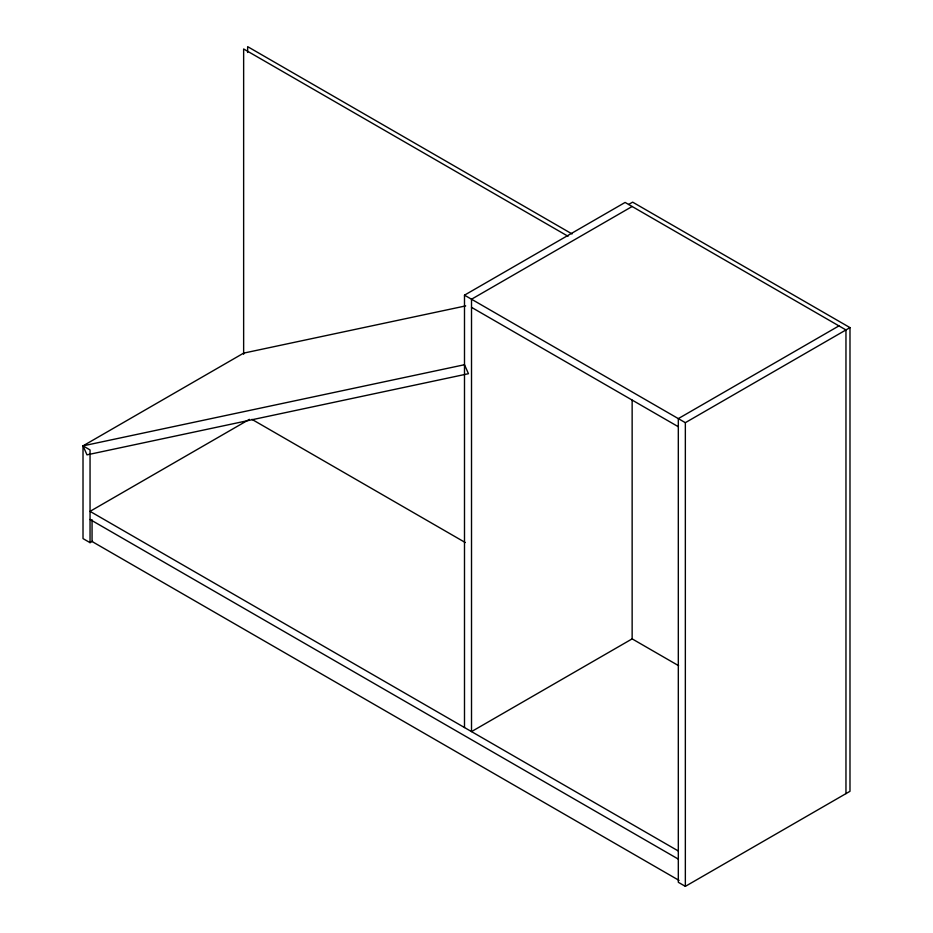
<?xml version="1.0" encoding="UTF-8"?>
<svg xmlns="http://www.w3.org/2000/svg" width="933" height="933" viewBox="0 0 933 933"><rect width="100%" height="100%" fill="white"/><g stroke="black" fill="none" stroke-linecap="round" stroke-linejoin="round"><path stroke-width="1.4" d="M92.554 541.21L90.046 542.656L83.014 538.598L83.014 445.869L243.641 353.129L465.695 305.896M249.414 419.349L90.046 511.354L678.314 850.989M464.494 727.542L464.494 295.166L625.11 202.438L845.963 329.944L845.963 793.621M628.62 204.467L632.644 202.146L849.986 327.623L849.986 791.301L685.347 886.35L678.314 882.291L678.314 418.614L838.942 325.885M632.142 206.496L471.515 299.225L471.515 731.6L632.142 638.872L632.142 400.117M464.494 295.166L685.347 422.672L849.986 327.623M83.014 445.869L464.494 364.721L468.459 373.701L86.991 454.849L83.014 445.869L90.046 449.928L90.046 542.656M572.057 233.938L247.653 46.65L247.653 52.47M568.034 236.259L243.641 48.971L243.641 354.272M471.515 307.342L678.314 426.731M251.933 419.36L465.275 542.528M631.909 638.732L678.618 665.695M90.046 519.471L678.314 859.106M679.061 880.402L92.052 541.502L92.052 519.763M685.347 422.672L685.347 886.35"/></g></svg>
